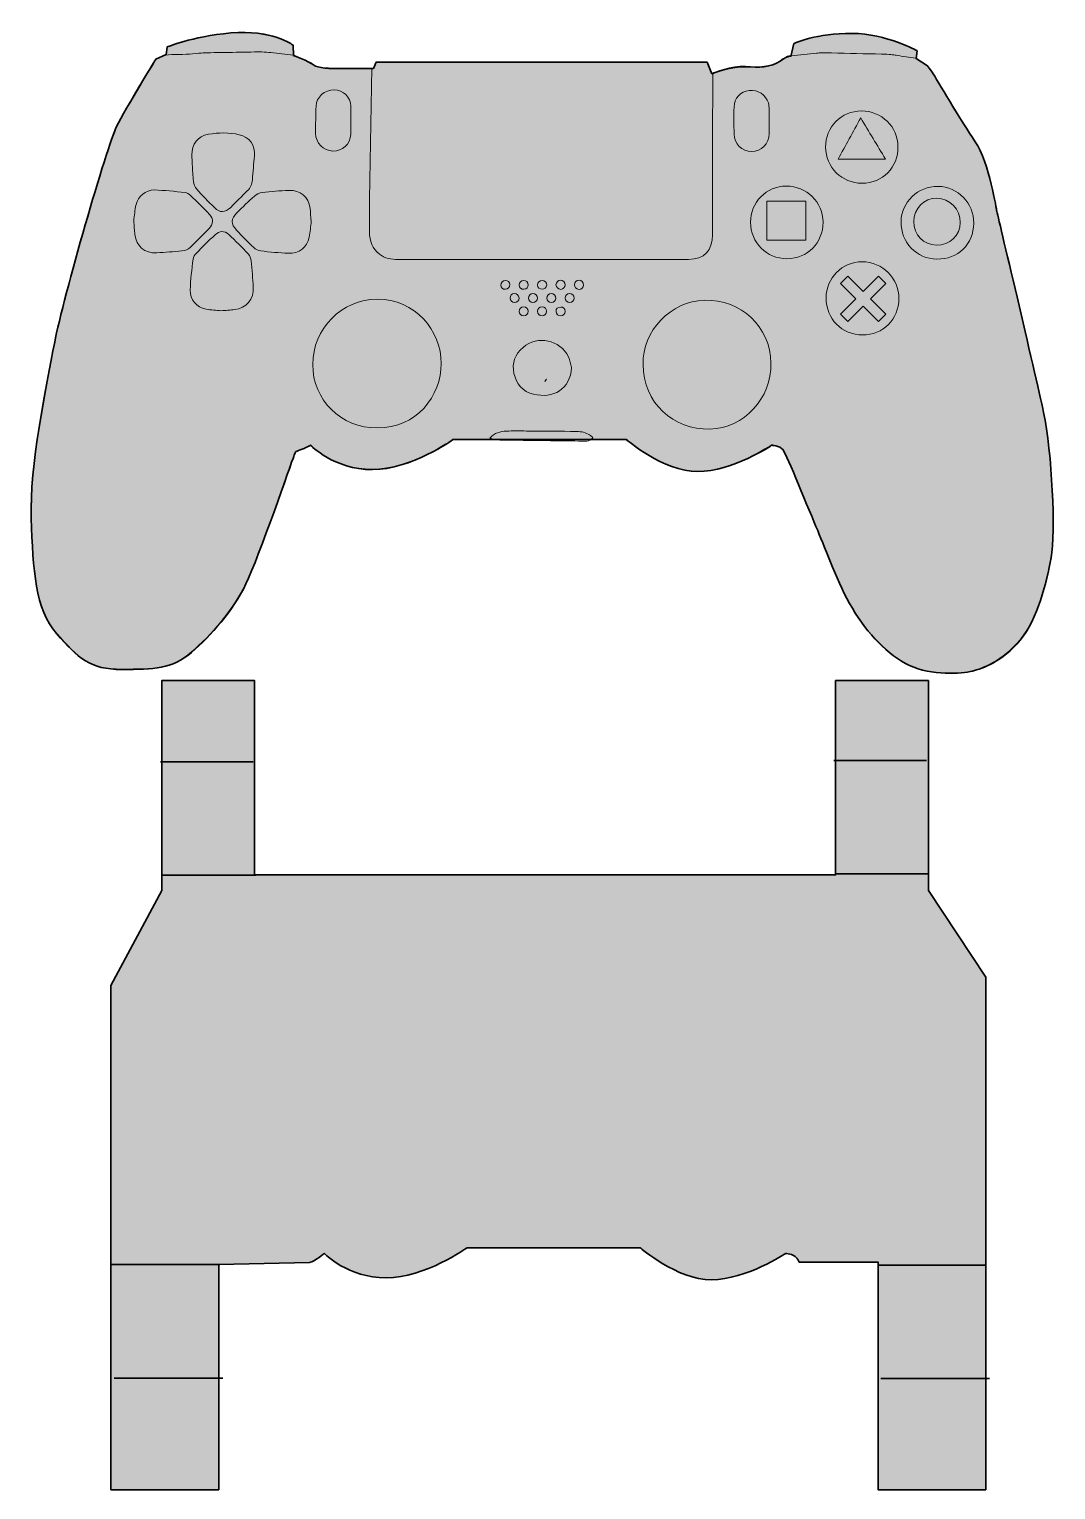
# Model space of a CAD drawing. Header units: inches. Extents: x 1.07 to 7.52, y -10.71 to -1.53.
import ezdxf

# ---------------------------------------------------------------- set-up
doc = ezdxf.new("R2010")
doc.units = ezdxf.units.IN
doc.header["$MEASUREMENT"] = 0
for name, color, linetype in [('Controller', 7, 'Continuous'), ('Gift Card Base', 7, 'Continuous'), ('Score Lines', 7, 'Continuous')]:
    doc.layers.add(name, color=color, linetype=linetype)

# ---------------------------------------------------------------- blocks, each defined once
blk = doc.blocks.new('block 2')
at = {"layer": 'Controller', "lineweight": 0}
for points, knots in [([(7.4903, -4.8476), (7.4609, -5.0067), (7.4079, -5.2305), (7.2959, -5.366), (7.184, -5.5015), (7.0603, -5.5427), (6.9955, -5.5604), (6.9307, -5.5781), (6.7363, -5.5899), (6.6008, -5.5251), (6.4653, -5.4603), (6.3357, -5.3248), (6.2415, -5.1657), (6.1472, -5.0067), (6.0765, -4.8005), (6.0235, -4.6768), (5.9705, -4.5531), (5.8291, -4.1996), (5.8056, -4.1702), (5.782, -4.1407), (5.7349, -4.1407), (5.7349, -4.1407), (5.7349, -4.1407), (5.4875, -4.3057), (5.2695, -4.3057), (5.0515, -4.3057), (4.8218, -4.1054), (4.8218, -4.1054), (4.8218, -4.1054), (4.6018, -4.1054), (4.6018, -4.1054), (4.6051, -4.1027), (4.6083, -4.0996), (4.6113, -4.0957), (4.6044, -4.0897), (4.5982, -4.0828), (4.5907, -4.078), (4.5667, -4.0628), (4.5398, -4.0566), (4.5117, -4.0563), (4.4058, -4.0551), (4.2999, -4.0542), (4.194, -4.0535), (4.1517, -4.0532), (4.1093, -4.0527), (4.067, -4.0542), (4.03, -4.0555), (3.995, -4.0642), (3.9639, -4.098), (3.9744, -4.1007), (3.983, -4.1033), (3.9911, -4.1054), (3.9911, -4.1054), (3.732, -4.1054), (3.732, -4.1054), (3.732, -4.1054), (3.4669, -4.2939), (3.2254, -4.2939), (2.9839, -4.2939), (2.8366, -4.1407), (2.8366, -4.1407), (2.8366, -4.1407), (2.8072, -4.1584), (2.7718, -4.1702), (2.7365, -4.182), (2.7424, -4.182), (2.7306, -4.2114), (2.7188, -4.2409), (2.5126, -4.8417), (2.4301, -5.0126), (2.3477, -5.1834), (2.2122, -5.3366), (2.0885, -5.4426), (1.9648, -5.5486), (1.8528, -5.5486), (1.6517, -5.5501), (1.4506, -5.5515), (1.3757, -5.478), (1.2402, -5.3248), (1.1047, -5.1716), (1.0929, -4.9242), (1.0812, -4.6002), (1.0694, -4.2762), (1.1754, -3.7696), (1.2284, -3.4928), (1.2814, -3.2159), (1.5583, -2.2557), (1.6172, -2.1379), (1.6761, -2.0201), (1.8646, -1.7137), (1.8646, -1.7137), (1.8646, -1.7137), (1.9247, -1.6865), (1.9247, -1.6865), (1.9248, -1.6877), (1.9248, -1.6888), (1.925, -1.6902), (1.9754, -1.6826), (2.0457, -1.6891), (2.0956, -1.6816), (2.1319, -1.6806), (2.1435, -1.6771), (2.1622, -1.6761), (2.2857, -1.6741), (2.4084, -1.6721), (2.5317, -1.6701), (2.5498, -1.6713), (2.5729, -1.6725), (2.5876, -1.6746), (2.634, -1.6797), (2.681, -1.6849), (2.7299, -1.6903), (2.7299, -1.6903), (2.8248, -1.7255), (2.8543, -1.7491), (2.8837, -1.7726), (2.9544, -1.7726), (3.0369, -1.7726), (3.1194, -1.7726), (3.2222, -1.7726), (3.2222, -1.7726), (3.2222, -1.7726), (3.2092, -2.476), (3.2092, -2.476), (3.2085, -2.5855), (3.2083, -2.6951), (3.2075, -2.8046), (3.2071, -2.8599), (3.227, -2.9057), (3.2699, -2.9408), (3.3042, -2.9688), (3.345, -2.9752), (3.3877, -2.9752), (3.8041, -2.9753), (4.2205, -2.9755), (4.6369, -2.9756), (4.8289, -2.9756), (5.0209, -2.9764), (5.2129, -2.9748), (5.3125, -2.974), (5.3624, -2.9186), (5.3628, -2.8194), (5.364, -2.5845), (5.3646, -1.8021), (5.3646, -1.8021), (5.3646, -1.8021), (5.4875, -1.755), (5.5699, -1.7609), (5.6524, -1.7668), (5.729, -1.7668), (5.7879, -1.7255), (5.8468, -1.6843), (5.8557, -1.6959), (5.8557, -1.6959), (5.9117, -1.6899), (5.9653, -1.684), (6.0175, -1.6784), (6.037, -1.6759), (6.0663, -1.6764), (6.1117, -1.6772), (6.2165, -1.6791), (6.3213, -1.6819), (6.4261, -1.6841), (6.4461, -1.6845), (6.4722, -1.6852), (6.485, -1.6875), (6.4893, -1.6883), (6.5147, -1.6907), (6.5182, -1.6912), (6.5592, -1.698), (6.6004, -1.7039), (6.6415, -1.7101), (6.6415, -1.7101), (6.7127, -1.755), (6.7127, -1.755), (6.7127, -1.755), (6.7127, -1.755), (6.7422, -1.7962), (6.7717, -1.8374), (6.9248, -2.1025), (7.0132, -2.2321), (7.1015, -2.3617), (7.1487, -2.668), (7.1487, -2.668), (7.1487, -2.668), (7.3902, -3.6872), (7.4432, -3.9346), (7.4962, -4.182), (7.5198, -4.6886), (7.4903, -4.8476)], [0, 0, 0, 0, 1, 1, 1, 2, 2, 2, 3, 3, 3, 4, 4, 4, 5, 5, 5, 6, 6, 6, 7, 7, 7, 8, 8, 8, 9, 9, 9, 10, 10, 10, 11, 11, 11, 12, 12, 12, 13, 13, 13, 14, 14, 14, 15, 15, 15, 16, 16, 16, 17, 17, 17, 18, 18, 18, 19, 19, 19, 20, 20, 20, 21, 21, 21, 22, 22, 22, 23, 23, 23, 24, 24, 24, 25, 25, 25, 26, 26, 26, 27, 27, 27, 28, 28, 28, 29, 29, 29, 30, 30, 30, 31, 31, 31, 32, 32, 32, 33, 33, 33, 34, 34, 34, 35, 35, 35, 36, 36, 36, 37, 37, 37, 38, 38, 38, 39, 39, 39, 40, 40, 40, 41, 41, 41, 42, 42, 42, 43, 43, 43, 44, 44, 44, 45, 45, 45, 46, 46, 46, 47, 47, 47, 48, 48, 48, 49, 49, 49, 50, 50, 50, 51, 51, 51, 52, 52, 52, 53, 53, 53, 54, 54, 54, 55, 55, 55, 56, 56, 56, 57, 57, 57, 58, 58, 58, 59, 59, 59, 60, 60, 60, 61, 61, 61, 62, 62, 62, 63, 63, 63, 63]), ([(2.8693, -2.183), (2.8696, -2.244), (2.9176, -2.2921), (2.9775, -2.2937), (3.0384, -2.2953), (3.0866, -2.251), (3.0898, -2.1886), (3.0913, -2.1586), (3.09, -2.1285), (3.09, -2.0985), (3.0904, -2.0985), (3.0907, -2.0985), (3.0911, -2.0985), (3.0911, -2.0696), (3.0917, -2.0408), (3.091, -2.0119), (3.0894, -1.9542), (3.0436, -1.9097), (2.9863, -1.9095), (2.9252, -1.9092), (2.8738, -1.9542), (2.8718, -2.0117), (2.8698, -2.0688), (2.869, -2.1259), (2.8693, -2.183)], [0, 0, 0, 0, 1, 1, 1, 2, 2, 2, 3, 3, 3, 4, 4, 4, 5, 5, 5, 6, 6, 6, 7, 7, 7, 8, 8, 8, 8]), ([(5.4991, -2.1866), (5.5003, -2.2492), (5.5486, -2.2965), (5.6094, -2.2963), (5.6699, -2.296), (5.719, -2.2468), (5.7202, -2.1847), (5.7206, -2.1576), (5.7202, -2.1306), (5.7202, -2.1035), (5.7199, -2.1035), (5.7196, -2.1035), (5.7193, -2.1035), (5.7193, -2.08), (5.7199, -2.0564), (5.7191, -2.0329), (5.7187, -2.0189), (5.7182, -2.0044), (5.7143, -1.9911), (5.6996, -1.9405), (5.646, -1.9061), (5.5945, -1.9126), (5.5386, -1.9196), (5.5004, -1.9599), (5.4989, -2.0172), (5.4975, -2.0736), (5.4981, -2.1301), (5.4991, -2.1866)], [0, 0, 0, 0, 1, 1, 1, 2, 2, 2, 3, 3, 3, 4, 4, 4, 5, 5, 5, 6, 6, 6, 7, 7, 7, 8, 8, 8, 9, 9, 9, 9]), ([(6.074, -2.269), (6.0749, -2.3959), (6.1766, -2.4966), (6.3031, -2.4958), (6.4334, -2.495), (6.5301, -2.3966), (6.5291, -2.2659), (6.5281, -2.1409), (6.4259, -2.041), (6.2995, -2.0415), (6.1728, -2.042), (6.0732, -2.1425), (6.074, -2.269)], [0, 0, 0, 0, 1, 1, 1, 2, 2, 2, 3, 3, 3, 4, 4, 4, 4]), ([(2.0912, -2.3183), (2.0916, -2.3383), (2.0933, -2.3582), (2.0944, -2.3782), (2.0943, -2.3782), (2.0942, -2.3782), (2.0941, -2.3782), (2.0965, -2.4134), (2.0973, -2.4489), (2.1021, -2.4838), (2.1045, -2.5009), (2.1109, -2.5202), (2.1219, -2.5328), (2.1572, -2.573), (2.1947, -2.6113), (2.2329, -2.6488), (2.2682, -2.6834), (2.3006, -2.6822), (2.3358, -2.6474), (2.3706, -2.6131), (2.4045, -2.5779), (2.4398, -2.5442), (2.4602, -2.5248), (2.4703, -2.5023), (2.4722, -2.4743), (2.4755, -2.4244), (2.4801, -2.3746), (2.4851, -2.3248), (2.4916, -2.26), (2.4525, -2.2042), (2.3888, -2.1906), (2.3247, -2.1769), (2.26, -2.177), (2.1958, -2.1883), (2.1285, -2.2003), (2.0898, -2.2495), (2.0912, -2.3183)], [0, 0, 0, 0, 1, 1, 1, 2, 2, 2, 3, 3, 3, 4, 4, 4, 5, 5, 5, 6, 6, 6, 7, 7, 7, 8, 8, 8, 9, 9, 9, 10, 10, 10, 11, 11, 11, 12, 12, 12, 12]), ([(2.0292, -2.9217), (2.0499, -2.9202), (2.0682, -2.9134), (2.0831, -2.8985), (2.1222, -2.8594), (2.1617, -2.8207), (2.2002, -2.781), (2.2279, -2.7523), (2.2287, -2.7204), (2.2014, -2.6916), (2.1631, -2.651), (2.1236, -2.6114), (2.0835, -2.5725), (2.0743, -2.5636), (2.0608, -2.5553), (2.0485, -2.554), (1.9842, -2.5472), (1.9197, -2.5403), (1.8551, -2.5383), (1.8027, -2.5368), (1.7521, -2.5787), (1.7409, -2.6295), (1.733, -2.6649), (1.7302, -2.7014), (1.7262, -2.7296), (1.7291, -2.7649), (1.7302, -2.792), (1.7338, -2.8188), (1.7438, -2.895), (1.7943, -2.9372), (1.8707, -2.933), (1.9236, -2.9301), (1.9764, -2.9255), (2.0292, -2.9217)], [0, 0, 0, 0, 1, 1, 1, 2, 2, 2, 3, 3, 3, 4, 4, 4, 5, 5, 5, 6, 6, 6, 7, 7, 7, 8, 8, 8, 9, 9, 9, 10, 10, 10, 11, 11, 11, 11]), ([(2.8416, -2.7362), (2.8388, -2.7057), (2.8373, -2.6799), (2.834, -2.6542), (2.8246, -2.5816), (2.7744, -2.5378), (2.7014, -2.541), (2.645, -2.5434), (2.5886, -2.5479), (2.5325, -2.5545), (2.5157, -2.5565), (2.4973, -2.5654), (2.4845, -2.5767), (2.4466, -2.6101), (2.4106, -2.6458), (2.3748, -2.6815), (2.3363, -2.7198), (2.3354, -2.7517), (2.3728, -2.7917), (2.4077, -2.8291), (2.4437, -2.8656), (2.481, -2.9006), (2.4922, -2.9111), (2.509, -2.9198), (2.5241, -2.9215), (2.5819, -2.9283), (2.64, -2.9334), (2.6981, -2.9364), (2.7648, -2.9398), (2.8159, -2.9001), (2.8291, -2.8349), (2.836, -2.8011), (2.8379, -2.7663), (2.8416, -2.7362)], [0, 0, 0, 0, 1, 1, 1, 2, 2, 2, 3, 3, 3, 4, 4, 4, 5, 5, 5, 6, 6, 6, 7, 7, 7, 8, 8, 8, 9, 9, 9, 10, 10, 10, 11, 11, 11, 11]), ([(6.058, -2.7409), (6.0574, -2.6141), (5.9553, -2.5139), (5.8267, -2.514), (5.7025, -2.5141), (5.602, -2.616), (5.6025, -2.7414), (5.6031, -2.8705), (5.7028, -2.9705), (5.8308, -2.9703), (5.96, -2.9701), (6.0585, -2.8707), (6.058, -2.7409)], [0, 0, 0, 0, 1, 1, 1, 2, 2, 2, 3, 3, 3, 4, 4, 4, 4]), ([(7.0052, -2.7476), (7.0067, -2.6214), (6.9059, -2.5173), (6.7805, -2.5157), (6.6541, -2.514), (6.5497, -2.6137), (6.5483, -2.7373), (6.5467, -2.869), (6.6444, -2.9711), (6.7735, -2.9728), (6.906, -2.9746), (7.0036, -2.8798), (7.0052, -2.7476)], [0, 0, 0, 0, 1, 1, 1, 2, 2, 2, 3, 3, 3, 4, 4, 4, 4]), ([(2.4776, -3.1502), (2.4741, -3.0949), (2.4707, -3.0396), (2.4649, -2.9846), (2.4633, -2.9693), (2.4567, -2.9515), (2.4463, -2.9405), (2.4068, -2.8985), (2.3656, -2.8581), (2.3236, -2.8186), (2.2956, -2.7922), (2.2652, -2.7934), (2.2372, -2.82), (2.1976, -2.8578), (2.1582, -2.8958), (2.12, -2.935), (2.1102, -2.945), (2.1006, -2.9593), (2.099, -2.9726), (2.0912, -3.0374), (2.0833, -3.1025), (2.0811, -3.1677), (2.079, -3.2287), (2.1209, -3.2761), (2.181, -3.2871), (2.2127, -3.2928), (2.2452, -3.2945), (2.2742, -3.2977), (2.3052, -3.295), (2.3328, -3.2932), (2.3603, -3.2901), (2.4343, -3.2816), (2.4822, -3.2246), (2.4776, -3.1502)], [0, 0, 0, 0, 1, 1, 1, 2, 2, 2, 3, 3, 3, 4, 4, 4, 5, 5, 5, 6, 6, 6, 7, 7, 7, 8, 8, 8, 9, 9, 9, 10, 10, 10, 11, 11, 11, 11]), ([(6.5347, -3.2214), (6.5348, -3.0927), (6.4322, -2.9898), (6.3038, -2.9898), (6.1787, -2.9897), (6.0774, -3.0916), (6.0773, -3.2173), (6.0773, -3.3487), (6.1765, -3.4493), (6.3062, -3.4496), (6.4355, -3.4498), (6.5347, -3.3507), (6.5347, -3.2214)], [0, 0, 0, 0, 1, 1, 1, 2, 2, 2, 3, 3, 3, 4, 4, 4, 4]), ([(4.0894, -3.1333), (4.0888, -3.1183), (4.0769, -3.107), (4.0617, -3.1072), (4.0456, -3.1074), (4.0333, -3.1205), (4.0338, -3.1371), (4.0343, -3.1526), (4.0456, -3.1631), (4.0615, -3.1628), (4.0786, -3.1624), (4.0901, -3.1503), (4.0894, -3.1333)], [0, 0, 0, 0, 1, 1, 1, 2, 2, 2, 3, 3, 3, 4, 4, 4, 4]), ([(4.1484, -3.1352), (4.1483, -3.1512), (4.1616, -3.1634), (4.1784, -3.1628), (4.1942, -3.1623), (4.2059, -3.1502), (4.2057, -3.1345), (4.2055, -3.1179), (4.1934, -3.1066), (4.176, -3.1067), (4.1618, -3.1068), (4.1485, -3.1206), (4.1484, -3.1352)], [0, 0, 0, 0, 1, 1, 1, 2, 2, 2, 3, 3, 3, 4, 4, 4, 4]), ([(4.2642, -3.1359), (4.2643, -3.1506), (4.2776, -3.1629), (4.2933, -3.1627), (4.3078, -3.1624), (4.3208, -3.1503), (4.3213, -3.1364), (4.3219, -3.1203), (4.3093, -3.107), (4.2931, -3.1068), (4.2772, -3.1067), (4.2642, -3.1198), (4.2642, -3.1359)], [0, 0, 0, 0, 1, 1, 1, 2, 2, 2, 3, 3, 3, 4, 4, 4, 4]), ([(4.3798, -3.1341), (4.3795, -3.1498), (4.3931, -3.1631), (4.4092, -3.1629), (4.4246, -3.1627), (4.4373, -3.15), (4.4371, -3.1347), (4.4369, -3.118), (4.4245, -3.1057), (4.408, -3.1059), (4.3928, -3.1061), (4.38, -3.119), (4.3798, -3.1341)], [0, 0, 0, 0, 1, 1, 1, 2, 2, 2, 3, 3, 3, 4, 4, 4, 4]), ([(4.5522, -3.1361), (4.5523, -3.1189), (4.5407, -3.1062), (4.5248, -3.1058), (4.5085, -3.1054), (4.4962, -3.1172), (4.4954, -3.1341), (4.4946, -3.1492), (4.508, -3.1627), (4.5242, -3.1631), (4.5402, -3.1636), (4.5522, -3.152), (4.5522, -3.1361)], [0, 0, 0, 0, 1, 1, 1, 2, 2, 2, 3, 3, 3, 4, 4, 4, 4]), ([(4.1196, -3.2459), (4.1352, -3.2454), (4.1477, -3.2327), (4.1474, -3.2176), (4.1471, -3.202), (4.1329, -3.1883), (4.1176, -3.1889), (4.1029, -3.1894), (4.0908, -3.2028), (4.091, -3.2185), (4.0911, -3.2336), (4.1045, -3.2465), (4.1196, -3.2459)], [0, 0, 0, 0, 1, 1, 1, 2, 2, 2, 3, 3, 3, 4, 4, 4, 4]), ([(4.2064, -3.2176), (4.2063, -3.2319), (4.2202, -3.2461), (4.2344, -3.246), (4.2495, -3.246), (4.2632, -3.2332), (4.2635, -3.2187), (4.2637, -3.204), (4.2491, -3.189), (4.2344, -3.1891), (4.2199, -3.1891), (4.2065, -3.2028), (4.2064, -3.2176)], [0, 0, 0, 0, 1, 1, 1, 2, 2, 2, 3, 3, 3, 4, 4, 4, 4]), ([(4.3221, -3.2178), (4.3224, -3.2328), (4.3354, -3.2451), (4.351, -3.2451), (4.3652, -3.2451), (4.3785, -3.2325), (4.3786, -3.2187), (4.3788, -3.2033), (4.3649, -3.189), (4.3498, -3.1891), (4.3351, -3.1892), (4.3219, -3.2029), (4.3221, -3.2178)], [0, 0, 0, 0, 1, 1, 1, 2, 2, 2, 3, 3, 3, 4, 4, 4, 4]), ([(4.4941, -3.2188), (4.4939, -3.2016), (4.4803, -3.1879), (4.4641, -3.1889), (4.45, -3.1897), (4.4382, -3.2025), (4.4381, -3.217), (4.4381, -3.2328), (4.4517, -3.2461), (4.4675, -3.2457), (4.4825, -3.2453), (4.4942, -3.2335), (4.4941, -3.2188)], [0, 0, 0, 0, 1, 1, 1, 2, 2, 2, 3, 3, 3, 4, 4, 4, 4]), ([(3.6584, -3.6296), (3.6584, -3.4209), (3.4946, -3.2249), (3.2564, -3.2249), (3.0339, -3.2249), (2.8513, -3.4097), (2.8509, -3.6361), (2.8506, -3.858), (3.0298, -4.0341), (3.2562, -4.0343), (3.5042, -4.0368), (3.6585, -3.8328), (3.6584, -3.6296)], [0, 0, 0, 0, 1, 1, 1, 2, 2, 2, 3, 3, 3, 4, 4, 4, 4]), ([(4.1482, -3.3012), (4.1482, -3.3163), (4.1609, -3.3298), (4.1756, -3.3303), (4.1919, -3.3309), (4.2056, -3.3169), (4.2053, -3.3), (4.2051, -3.2838), (4.1929, -3.2728), (4.1751, -3.2727), (4.1598, -3.2726), (4.1481, -3.2849), (4.1482, -3.3012)], [0, 0, 0, 0, 1, 1, 1, 2, 2, 2, 3, 3, 3, 4, 4, 4, 4]), ([(4.2641, -3.3003), (4.2639, -3.3171), (4.2759, -3.3299), (4.2921, -3.3302), (4.3083, -3.3305), (4.3213, -3.3176), (4.3212, -3.3013), (4.3211, -3.2856), (4.3086, -3.2733), (4.2931, -3.2736), (4.2759, -3.274), (4.2644, -3.2846), (4.2641, -3.3003)], [0, 0, 0, 0, 1, 1, 1, 2, 2, 2, 3, 3, 3, 4, 4, 4, 4]), ([(4.4093, -3.274), (4.3907, -3.2743), (4.3798, -3.2847), (4.38, -3.3018), (4.3802, -3.3185), (4.393, -3.3307), (4.4096, -3.33), (4.425, -3.3294), (4.4375, -3.3164), (4.4373, -3.3012), (4.437, -3.2846), (4.4258, -3.2737), (4.4093, -3.274)], [0, 0, 0, 0, 1, 1, 1, 2, 2, 2, 3, 3, 3, 4, 4, 4, 4]), ([(5.7309, -3.6264), (5.7261, -3.3973), (5.5447, -3.2256), (5.3135, -3.2313), (5.1018, -3.2364), (4.9218, -3.4247), (4.9269, -3.6356), (4.9272, -3.8758), (5.1176, -4.0475), (5.3468, -4.0414), (5.5616, -4.0357), (5.7356, -3.8485), (5.7309, -3.6264)], [0, 0, 0, 0, 1, 1, 1, 2, 2, 2, 3, 3, 3, 4, 4, 4, 4]), ([(4.4776, -3.6544), (4.4714, -3.632), (4.4686, -3.6079), (4.4585, -3.5875), (4.4046, -3.4788), (4.2653, -3.4501), (4.1725, -3.5282), (4.122, -3.5707), (4.1017, -3.6259), (4.1159, -3.691), (4.1307, -3.7584), (4.1699, -3.8059), (4.2389, -3.8222), (4.361, -3.8511), (4.4697, -3.7921), (4.4776, -3.6544)], [0, 0, 0, 0, 1, 1, 1, 2, 2, 2, 3, 3, 3, 4, 4, 4, 5, 5, 5, 5])]:
    blk.add_open_spline(points, degree=3, knots=knots, dxfattribs=at)

msp = doc.modelspace()

# ---------------------------------------------------------------- hatches: boundary and pattern name
at = {"layer": 'Controller', "true_color": 0x231f20}
h = msp.add_hatch(color=179, dxfattribs=at)
h.dxf.hatch_style = 2
edge = h.paths.add_edge_path()
edge.add_spline(control_points=[(1.8655, -1.7162), (1.8655, -1.7162), (1.677, -2.0225), (1.6181, -2.1403), (1.5592, -2.2581), (1.2823, -3.2183), (1.2293, -3.4952), (1.1763, -3.7721), (1.0703, -4.2787), (1.082, -4.6027), (1.0938, -4.9267), (1.1056, -5.1741), (1.2411, -5.3272), (1.3766, -5.4804), (1.4515, -5.5539), (1.6526, -5.5525), (1.8537, -5.5511), (1.9657, -5.5511), (2.0894, -5.445), (2.2131, -5.339), (2.3486, -5.1858), (2.431, -5.015), (2.5135, -4.8442), (2.7197, -4.2433), (2.7315, -4.2139), (2.7432, -4.1844), (2.7374, -4.1844), (2.7727, -4.1726), (2.808, -4.1609), (2.8375, -4.1432), (2.8375, -4.1432), (2.8375, -4.1432), (2.9848, -4.2963), (3.2263, -4.2963), (3.4678, -4.2963), (3.7329, -4.1078), (3.7329, -4.1078), (3.7329, -4.1078), (4.8227, -4.1078), (4.8227, -4.1078), (4.8227, -4.1078), (5.0524, -4.3081), (5.2704, -4.3081), (5.4884, -4.3081), (5.7358, -4.1432), (5.7358, -4.1432), (5.7358, -4.1432), (5.7829, -4.1432), (5.8065, -4.1726), (5.83, -4.2021), (5.9714, -4.5555), (6.0244, -4.6792), (6.0774, -4.8029), (6.1481, -5.0091), (6.2424, -5.1682), (6.3366, -5.3272), (6.4662, -5.4627), (6.6017, -5.5275), (6.7372, -5.5923), (6.9316, -5.5805), (6.9964, -5.5629), (7.0612, -5.5452), (7.1849, -5.504), (7.2968, -5.3685), (7.4088, -5.233), (7.4618, -5.0091), (7.4912, -4.8501), (7.5207, -4.691), (7.4971, -4.1844), (7.4441, -3.937), (7.3911, -3.6896), (7.1496, -2.6705), (7.1496, -2.6705), (7.1496, -2.6705), (7.1024, -2.3642), (7.0141, -2.2346), (6.9257, -2.105), (6.7725, -1.8399), (6.7431, -1.7986), (6.7136, -1.7574), (6.7136, -1.7574), (6.7136, -1.7574), (6.7136, -1.7574), (6.6424, -1.7125), (6.6424, -1.7125), (6.6424, -1.7125), (6.6488, -1.6632), (6.6488, -1.6632), (6.6488, -1.6632), (6.4602, -1.5562), (6.2394, -1.5537), (6.0185, -1.5512), (5.8751, -1.6176), (5.8751, -1.6176), (5.8751, -1.6176), (5.8566, -1.6983), (5.8566, -1.6983), (5.8566, -1.6983), (5.8477, -1.6867), (5.7888, -1.728), (5.7299, -1.7692), (5.6533, -1.7692), (5.5708, -1.7633), (5.4884, -1.7574), (5.3592, -1.8078), (5.3592, -1.8078), (5.3592, -1.8078), (5.3293, -1.7338), (5.3293, -1.7338), (5.3293, -1.7338), (3.2498, -1.7338), (3.2498, -1.7338), (3.2498, -1.7338), (3.2322, -1.7751), (3.2322, -1.7751), (3.2322, -1.7751), (3.1203, -1.7751), (3.0378, -1.7751), (2.9553, -1.7751), (2.8846, -1.7751), (2.8552, -1.7515), (2.8257, -1.728), (2.7308, -1.6928), (2.7308, -1.6928), (2.7308, -1.6928), (2.7271, -1.627), (2.7271, -1.627), (2.7271, -1.627), (2.5901, -1.5277), (2.3368, -1.5512), (2.0835, -1.5748), (1.9362, -1.6396), (1.9362, -1.6396), (1.9362, -1.6396), (1.9303, -1.6867), (1.9303, -1.6867), (1.9303, -1.6867), (1.8655, -1.7162), (1.8655, -1.7162)], knot_values=[0, 0, 0, 0, 1, 1, 1, 2, 2, 2, 3, 3, 3, 4, 4, 4, 5, 5, 5, 6, 6, 6, 7, 7, 7, 8, 8, 8, 9, 9, 9, 10, 10, 10, 11, 11, 11, 12, 12, 12, 13, 13, 13, 14, 14, 14, 15, 15, 15, 16, 16, 16, 17, 17, 17, 18, 18, 18, 19, 19, 19, 20, 20, 20, 21, 21, 21, 22, 22, 22, 23, 23, 23, 24, 24, 24, 25, 25, 25, 26, 26, 26, 27, 27, 27, 28, 28, 28, 29, 29, 29, 30, 30, 30, 31, 31, 31, 32, 32, 32, 33, 33, 33, 34, 34, 34, 35, 35, 35, 36, 36, 36, 37, 37, 37, 38, 38, 38, 39, 39, 39, 40, 40, 40, 41, 41, 41, 42, 42, 42, 43, 43, 43, 44, 44, 44, 45, 45, 45, 46, 46, 46, 46], degree=3, periodic=1)
at = {"layer": 'Gift Card Base', "true_color": 0x231f20}
h = msp.add_hatch(color=179, dxfattribs=at)
h.dxf.hatch_style = 2
edge = h.paths.add_edge_path()
edge.add_spline(control_points=[(2.8318, -9.2812), (2.8671, -9.2694), (2.9244, -9.2239), (2.9244, -9.2239), (2.9244, -9.2239), (3.0717, -9.3771), (3.3132, -9.3771), (3.5547, -9.3771), (3.8198, -9.1886), (3.8198, -9.1886), (3.8198, -9.1886), (4.9096, -9.1886), (4.9096, -9.1886), (4.9096, -9.1886), (5.1393, -9.3888), (5.3573, -9.3888), (5.5753, -9.3888), (5.8227, -9.2239), (5.8227, -9.2239), (5.8227, -9.2239), (5.8698, -9.2239), (5.8934, -9.2534), (5.8963, -9.257), (5.901, -9.2657), (5.9072, -9.2783), (5.9072, -9.2783), (6.4037, -9.2783), (6.4037, -9.2783), (6.4037, -9.2783), (6.4037, -10.7093), (6.4037, -10.7093), (6.4037, -10.7093), (7.081, -10.7093), (7.081, -10.7093), (7.081, -10.7093), (7.081, -7.4859), (7.081, -7.4859), (7.081, -7.4859), (6.7207, -6.9424), (6.7207, -6.9424), (6.7207, -6.9424), (6.7207, -6.8443), (6.7207, -6.8443), (6.7207, -6.8443), (6.72, -6.8443), (6.72, -6.8443), (6.72, -6.8443), (6.72, -5.6223), (6.72, -5.6223), (6.72, -5.6223), (6.137, -5.6223), (6.137, -5.6223), (6.137, -5.6223), (6.137, -6.8443), (6.137, -6.8443), (6.137, -6.8443), (2.4854, -6.8443), (2.4854, -6.8443), (2.4854, -6.8443), (2.4854, -5.6223), (2.4854, -5.6223), (2.4854, -5.6223), (1.9024, -5.6223), (1.9024, -5.6223), (1.9024, -5.6223), (1.9024, -6.8443), (1.9024, -6.8443), (1.9024, -6.8443), (1.9024, -6.9414), (1.9024, -6.9414), (1.9024, -6.9414), (1.5831, -7.5395), (1.5831, -7.5395), (1.5831, -7.5395), (1.5831, -10.7093), (1.5831, -10.7093), (1.5831, -10.7093), (2.2604, -10.7093), (2.2604, -10.7093), (2.2604, -10.7093), (2.2604, -9.293), (2.2604, -9.293), (2.2604, -9.293), (2.8318, -9.2812), (2.8318, -9.2812)], knot_values=[0, 0, 0, 0, 1, 1, 1, 2, 2, 2, 3, 3, 3, 4, 4, 4, 5, 5, 5, 6, 6, 6, 7, 7, 7, 8, 8, 8, 9, 9, 9, 10, 10, 10, 11, 11, 11, 12, 12, 12, 13, 13, 13, 14, 14, 14, 15, 15, 15, 16, 16, 16, 17, 17, 17, 18, 18, 18, 19, 19, 19, 20, 20, 20, 21, 21, 21, 22, 22, 22, 23, 23, 23, 24, 24, 24, 25, 25, 25, 26, 26, 26, 27, 27, 27, 28, 28, 28, 28], degree=3, periodic=1)

# ---------------------------------------------------------------- linework, layer by layer
at = {"layer": 'Controller', "lineweight": 0}
msp.add_lwpolyline([(6.4068, -3.0808), (6.3101, -3.1774), (6.2134, -3.0808), (6.168, -3.1262), (6.2647, -3.2229), (6.168, -3.3195), (6.2134, -3.365), (6.3101, -3.2683), (6.4068, -3.365), (6.4522, -3.3195), (6.3555, -3.2229), (6.4522, -3.1262), (6.4068, -3.0808)], dxfattribs=at)
at = {"layer": 'Controller', "color": 179, "lineweight": 35, "true_color": 0x231f20}
msp.add_open_spline([(1.8655, -1.7162), (1.8655, -1.7162), (1.677, -2.0225), (1.6181, -2.1403), (1.5592, -2.2581), (1.2823, -3.2183), (1.2293, -3.4952), (1.1763, -3.7721), (1.0703, -4.2787), (1.082, -4.6027), (1.0938, -4.9267), (1.1056, -5.1741), (1.2411, -5.3272), (1.3766, -5.4804), (1.4515, -5.5539), (1.6526, -5.5525), (1.8537, -5.5511), (1.9657, -5.5511), (2.0894, -5.445), (2.2131, -5.339), (2.3486, -5.1858), (2.431, -5.015), (2.5135, -4.8442), (2.7197, -4.2433), (2.7315, -4.2139), (2.7432, -4.1844), (2.7374, -4.1844), (2.7727, -4.1726), (2.808, -4.1609), (2.8375, -4.1432), (2.8375, -4.1432), (2.8375, -4.1432), (2.9848, -4.2963), (3.2263, -4.2963), (3.4678, -4.2963), (3.7329, -4.1078), (3.7329, -4.1078), (3.7329, -4.1078), (4.8227, -4.1078), (4.8227, -4.1078), (4.8227, -4.1078), (5.0524, -4.3081), (5.2704, -4.3081), (5.4884, -4.3081), (5.7358, -4.1432), (5.7358, -4.1432), (5.7358, -4.1432), (5.7829, -4.1432), (5.8065, -4.1726), (5.83, -4.2021), (5.9714, -4.5555), (6.0244, -4.6792), (6.0774, -4.8029), (6.1481, -5.0091), (6.2424, -5.1682), (6.3366, -5.3272), (6.4662, -5.4627), (6.6017, -5.5275), (6.7372, -5.5923), (6.9316, -5.5805), (6.9964, -5.5629), (7.0612, -5.5452), (7.1849, -5.504), (7.2968, -5.3685), (7.4088, -5.233), (7.4618, -5.0091), (7.4912, -4.8501), (7.5207, -4.691), (7.4971, -4.1844), (7.4441, -3.937), (7.3911, -3.6896), (7.1496, -2.6705), (7.1496, -2.6705), (7.1496, -2.6705), (7.1024, -2.3642), (7.0141, -2.2346), (6.9257, -2.105), (6.7725, -1.8399), (6.7431, -1.7986), (6.7136, -1.7574), (6.7136, -1.7574), (6.7136, -1.7574), (6.7136, -1.7574), (6.6424, -1.7125), (6.6424, -1.7125), (6.6424, -1.7125), (6.6488, -1.6632), (6.6488, -1.6632), (6.6488, -1.6632), (6.4602, -1.5562), (6.2394, -1.5537), (6.0185, -1.5512), (5.8751, -1.6176), (5.8751, -1.6176), (5.8751, -1.6176), (5.8566, -1.6983), (5.8566, -1.6983), (5.8566, -1.6983), (5.8477, -1.6867), (5.7888, -1.728), (5.7299, -1.7692), (5.6533, -1.7692), (5.5708, -1.7633), (5.4884, -1.7574), (5.3592, -1.8078), (5.3592, -1.8078), (5.3592, -1.8078), (5.3293, -1.7338), (5.3293, -1.7338), (5.3293, -1.7338), (3.2498, -1.7338), (3.2498, -1.7338), (3.2498, -1.7338), (3.2322, -1.7751), (3.2322, -1.7751), (3.2322, -1.7751), (3.1203, -1.7751), (3.0378, -1.7751), (2.9553, -1.7751), (2.8846, -1.7751), (2.8552, -1.7515), (2.8257, -1.728), (2.7308, -1.6928), (2.7308, -1.6928), (2.7308, -1.6928), (2.7271, -1.627), (2.7271, -1.627), (2.7271, -1.627), (2.5901, -1.5277), (2.3368, -1.5512), (2.0835, -1.5748), (1.9362, -1.6396), (1.9362, -1.6396), (1.9362, -1.6396), (1.9303, -1.6867), (1.9303, -1.6867), (1.9303, -1.6867), (1.8655, -1.7162), (1.8655, -1.7162)], degree=3, knots=[0, 0, 0, 0, 1, 1, 1, 2, 2, 2, 3, 3, 3, 4, 4, 4, 5, 5, 5, 6, 6, 6, 7, 7, 7, 8, 8, 8, 9, 9, 9, 10, 10, 10, 11, 11, 11, 12, 12, 12, 13, 13, 13, 14, 14, 14, 15, 15, 15, 16, 16, 16, 17, 17, 17, 18, 18, 18, 19, 19, 19, 20, 20, 20, 21, 21, 21, 22, 22, 22, 23, 23, 23, 24, 24, 24, 25, 25, 25, 26, 26, 26, 27, 27, 27, 28, 28, 28, 29, 29, 29, 30, 30, 30, 31, 31, 31, 32, 32, 32, 33, 33, 33, 34, 34, 34, 35, 35, 35, 36, 36, 36, 37, 37, 37, 38, 38, 38, 39, 39, 39, 40, 40, 40, 41, 41, 41, 42, 42, 42, 43, 43, 43, 44, 44, 44, 45, 45, 45, 46, 46, 46, 46], dxfattribs=at)
at = {"layer": 'Controller', "lineweight": 0}
for points, knots in [([(2.5356, -1.5554), (2.5479, -1.5578), (2.5602, -1.5603), (2.5725, -1.5629), (2.5608, -1.5602), (2.5485, -1.5577), (2.5356, -1.5554)], [0, 0, 0, 0, 1, 1, 1, 2, 2, 2, 2]), ([(6.2947, -2.0858), (6.2461, -2.1747), (6.1999, -2.259), (6.1529, -2.3447), (6.2524, -2.3447), (6.3489, -2.3447), (6.4505, -2.3447), (6.3975, -2.2566), (6.3471, -2.1727), (6.2947, -2.0858)], [0, 0, 0, 0, 1, 1, 1, 2, 2, 2, 3, 3, 3, 3]), ([(5.7051, -2.8546), (5.789, -2.8546), (5.8695, -2.8546), (5.9498, -2.8546), (5.9498, -2.7696), (5.9498, -2.6882), (5.9498, -2.6081), (5.8653, -2.6081), (5.7844, -2.6081), (5.7051, -2.6081), (5.7051, -2.6925), (5.7051, -2.7739), (5.7051, -2.8546)], [0, 0, 0, 0, 1, 1, 1, 2, 2, 2, 3, 3, 3, 4, 4, 4, 4]), ([(6.7725, -2.5899), (6.694, -2.5882), (6.6284, -2.6547), (6.6278, -2.7365), (6.6272, -2.8187), (6.6901, -2.8845), (6.77, -2.8853), (6.8545, -2.886), (6.9194, -2.8247), (6.9203, -2.7432), (6.9212, -2.6601), (6.8553, -2.5916), (6.7725, -2.5899)], [0, 0, 0, 0, 1, 1, 1, 2, 2, 2, 3, 3, 3, 4, 4, 4, 4]), ([(4.3089, -3.7416), (4.3089, -3.7416), (4.32, -3.7275), (4.32, -3.7275), (4.3152, -3.7297), (4.3126, -3.7368), (4.3089, -3.7416)], [0, 0, 0, 0, 1, 1, 1, 2, 2, 2, 2]), ([(3.9911, -4.1054), (3.9911, -4.1054), (4.6018, -4.1054), (4.6018, -4.1054), (4.5906, -4.1143), (4.5781, -4.117), (4.5645, -4.1169), (4.5056, -4.1163), (4.4468, -4.1158), (4.388, -4.115), (4.2739, -4.1136), (4.1598, -4.1121), (4.0457, -4.1105), (4.0327, -4.1103), (4.0196, -4.1107), (4.0069, -4.1088), (4.0017, -4.108), (3.9965, -4.1068), (3.9911, -4.1054)], [0, 0, 0, 0, 1, 1, 1, 2, 2, 2, 3, 3, 3, 4, 4, 4, 5, 5, 5, 6, 6, 6, 6])]:
    msp.add_open_spline(points, degree=3, knots=knots, dxfattribs=at)
at = {"layer": 'Gift Card Base', "color": 179, "lineweight": 35, "true_color": 0x231f20}
msp.add_open_spline([(2.8318, -9.2812), (2.8671, -9.2694), (2.9244, -9.2239), (2.9244, -9.2239), (2.9244, -9.2239), (3.0717, -9.3771), (3.3132, -9.3771), (3.5547, -9.3771), (3.8198, -9.1886), (3.8198, -9.1886), (3.8198, -9.1886), (4.9096, -9.1886), (4.9096, -9.1886), (4.9096, -9.1886), (5.1393, -9.3888), (5.3573, -9.3888), (5.5753, -9.3888), (5.8227, -9.2239), (5.8227, -9.2239), (5.8227, -9.2239), (5.8698, -9.2239), (5.8934, -9.2534), (5.8963, -9.257), (5.901, -9.2657), (5.9072, -9.2783), (5.9072, -9.2783), (6.4037, -9.2783), (6.4037, -9.2783), (6.4037, -9.2783), (6.4037, -10.7093), (6.4037, -10.7093), (6.4037, -10.7093), (7.081, -10.7093), (7.081, -10.7093), (7.081, -10.7093), (7.081, -7.4859), (7.081, -7.4859), (7.081, -7.4859), (6.7207, -6.9424), (6.7207, -6.9424), (6.7207, -6.9424), (6.7207, -6.8443), (6.7207, -6.8443), (6.7207, -6.8443), (6.72, -6.8443), (6.72, -6.8443), (6.72, -6.8443), (6.72, -5.6223), (6.72, -5.6223), (6.72, -5.6223), (6.137, -5.6223), (6.137, -5.6223), (6.137, -5.6223), (6.137, -6.8443), (6.137, -6.8443), (6.137, -6.8443), (2.4854, -6.8443), (2.4854, -6.8443), (2.4854, -6.8443), (2.4854, -5.6223), (2.4854, -5.6223), (2.4854, -5.6223), (1.9024, -5.6223), (1.9024, -5.6223), (1.9024, -5.6223), (1.9024, -6.8443), (1.9024, -6.8443), (1.9024, -6.8443), (1.9024, -6.9414), (1.9024, -6.9414), (1.9024, -6.9414), (1.5831, -7.5395), (1.5831, -7.5395), (1.5831, -7.5395), (1.5831, -10.7093), (1.5831, -10.7093), (1.5831, -10.7093), (2.2604, -10.7093), (2.2604, -10.7093), (2.2604, -10.7093), (2.2604, -9.293), (2.2604, -9.293), (2.2604, -9.293), (2.8318, -9.2812), (2.8318, -9.2812)], degree=3, knots=[0, 0, 0, 0, 1, 1, 1, 2, 2, 2, 3, 3, 3, 4, 4, 4, 5, 5, 5, 6, 6, 6, 7, 7, 7, 8, 8, 8, 9, 9, 9, 10, 10, 10, 11, 11, 11, 12, 12, 12, 13, 13, 13, 14, 14, 14, 15, 15, 15, 16, 16, 16, 17, 17, 17, 18, 18, 18, 19, 19, 19, 20, 20, 20, 21, 21, 21, 22, 22, 22, 23, 23, 23, 24, 24, 24, 25, 25, 25, 26, 26, 26, 27, 27, 27, 28, 28, 28, 28], dxfattribs=at)
at = {"layer": 'Score Lines', "color": 240, "lineweight": 35, "true_color": 0xed1c24}
for points in [[(2.4769, -6.1324), (1.8939, -6.1324)], [(6.126, -6.1245), (6.709, -6.1245)], [(2.493, -6.8457), (1.91, -6.8457)], [(6.7251, -6.8378), (6.1421, -6.8378)], [(2.2666, -9.2941), (1.5835, -9.2941)], [(6.4021, -9.297), (7.0852, -9.297)], [(2.2855, -10.0074), (1.6024, -10.0074)], [(6.421, -10.0103), (7.1041, -10.0103)]]:
    msp.add_lwpolyline(points, dxfattribs=at)

# ---------------------------------------------------------------- block references
at = {"layer": 'Controller'}
msp.add_blockref('block 2', (0, 0), dxfattribs=at)

doc.saveas('drawing.dxf')
